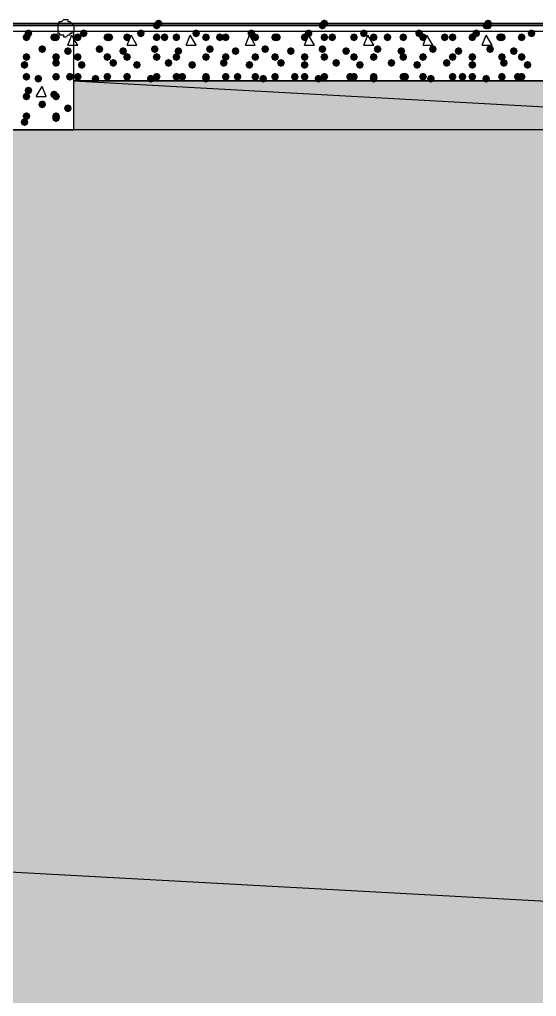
# Model space of a CAD drawing. Header units: millimetres. Extents: x 0 to 420, y 0 to 297.
# Drawn here: x 322.9 to 333.99, y 207.21 to 228.18 of the extents above; entities that cross this region are included whole.
import ezdxf

# ---------------------------------------------------------------- set-up
doc = ezdxf.new("R2010")
doc.units = ezdxf.units.MM
doc.layers.get('0').update_dxf_attribs({"linetype": 'CONTINUOUS'})

msp = doc.modelspace()

# ---------------------------------------------------------------- hatches: boundary and pattern name
at = {"true_color": 0x0000fe}
for points in [[(325.966667, 228.092), (325.941796, 228.032204), (325.882, 228.007333), (325.822204, 228.032204), (325.797333, 228.092), (325.822204, 228.151796), (325.882, 228.176667), (325.941796, 228.151796)], [(329.522667, 228.092), (329.497796, 228.032204), (329.438, 228.007333), (329.378204, 228.032204), (329.353333, 228.092), (329.378204, 228.151796), (329.438, 228.176667), (329.497796, 228.151796)], [(333.036333, 228.092), (333.011462, 228.032204), (332.951667, 228.007333), (332.891871, 228.032204), (332.867, 228.092), (332.891871, 228.151796), (332.951667, 228.176667), (333.011462, 228.151796)], [(325.924333, 228.049667), (325.899462, 227.989871), (325.839667, 227.965), (325.779871, 227.989871), (325.755, 228.049667), (325.779871, 228.109462), (325.839667, 228.134333), (325.899462, 228.109463)], [(325.924333, 228.049667), (325.899462, 227.989871), (325.839667, 227.965), (325.779871, 227.989871), (325.755, 228.049667), (325.779871, 228.109462), (325.839667, 228.134333), (325.899462, 228.109463)], [(325.924333, 228.049667), (325.899462, 227.989871), (325.839667, 227.965), (325.779871, 227.989871), (325.755, 228.049667), (325.779871, 228.109462), (325.839667, 228.134333), (325.899462, 228.109463)], [(329.480333, 228.049667), (329.455462, 227.989871), (329.395667, 227.965), (329.335871, 227.989871), (329.311, 228.049667), (329.335871, 228.109462), (329.395667, 228.134333), (329.455462, 228.109463)], [(329.480333, 228.049667), (329.455462, 227.989871), (329.395667, 227.965), (329.335871, 227.989871), (329.311, 228.049667), (329.335871, 228.109462), (329.395667, 228.134333), (329.455462, 228.109463)], [(329.480333, 228.049667), (329.455462, 227.989871), (329.395667, 227.965), (329.335871, 227.989871), (329.311, 228.049667), (329.335871, 228.109462), (329.395667, 228.134333), (329.455462, 228.109463)], [(332.994, 228.049667), (332.969129, 227.989871), (332.909333, 227.965), (332.849538, 227.989871), (332.824667, 228.049667), (332.849537, 228.109462), (332.909333, 228.134333), (332.969129, 228.109463)], [(332.994, 228.049667), (332.969129, 227.989871), (332.909333, 227.965), (332.849538, 227.989871), (332.824667, 228.049667), (332.849537, 228.109462), (332.909333, 228.134333), (332.969129, 228.109463)], [(333.036333, 228.049667), (333.011462, 227.989871), (332.951667, 227.965), (332.891871, 227.989871), (332.867, 228.049667), (332.891871, 228.109462), (332.951667, 228.134333), (333.011462, 228.109463)]]:
    msp.add_hatch(color=0, dxfattribs=at).paths.add_polyline_path(points, flags=0)
at = {"true_color": 0x000007}
h = msp.add_hatch(color=0, dxfattribs=at)
h.paths.add_polyline_path([(32.215667, 228.049667), (380.661333, 228.049667)], flags=0)
h.paths.add_polyline_path([(380.661333, 228.049667), (32.215667, 228.049667)], flags=0)
for points in [[(323.172667, 227.880333), (323.147796, 227.820537), (323.088, 227.795667), (323.028204, 227.820537), (323.003333, 227.880333), (323.028204, 227.940129), (323.088, 227.965), (323.147796, 227.940129)], [(323.130333, 227.795667), (323.105462, 227.735871), (323.045667, 227.711), (322.985871, 227.735871), (322.961, 227.795667), (322.985871, 227.855462), (323.045667, 227.880333), (323.105462, 227.855463)], [(323.723, 227.795667), (323.698129, 227.735871), (323.638333, 227.711), (323.578538, 227.735871), (323.553667, 227.795667), (323.578537, 227.855462), (323.638333, 227.880333), (323.698129, 227.855463)], [(323.765333, 227.795667), (323.740463, 227.735871), (323.680667, 227.711), (323.620871, 227.735871), (323.596, 227.795667), (323.620871, 227.855462), (323.680667, 227.880333), (323.740462, 227.855463)], [(323.469, 227.541667), (323.444129, 227.481871), (323.384333, 227.457), (323.324537, 227.481871), (323.299667, 227.541667), (323.324537, 227.601462), (323.384333, 227.626333), (323.444129, 227.601463)], [(324.019333, 227.499333), (323.994462, 227.439537), (323.934667, 227.414667), (323.874871, 227.439537), (323.85, 227.499333), (323.874871, 227.559129), (323.934667, 227.584), (323.994462, 227.559129)], [(323.130333, 227.372333), (323.105462, 227.312537), (323.045667, 227.287667), (322.985871, 227.312537), (322.961, 227.372333), (322.985871, 227.432129), (323.045667, 227.457), (323.105462, 227.432129)], [(323.765333, 227.372333), (323.740463, 227.312537), (323.680667, 227.287667), (323.620871, 227.312537), (323.596, 227.372333), (323.620871, 227.432129), (323.680667, 227.457), (323.740462, 227.432129)], [(323.765333, 227.245333), (323.740463, 227.185537), (323.680667, 227.160667), (323.620871, 227.185537), (323.596, 227.245333), (323.620871, 227.305129), (323.680667, 227.33), (323.740462, 227.305129)], [(323.088, 227.203), (323.063129, 227.143204), (323.003333, 227.118333), (322.943537, 227.143204), (322.918667, 227.203), (322.943537, 227.262796), (323.003333, 227.287667), (323.063129, 227.262796)], [(323.130333, 226.949), (323.105462, 226.889204), (323.045667, 226.864333), (322.985871, 226.889204), (322.961, 226.949), (322.985871, 227.008796), (323.045667, 227.033667), (323.105462, 227.008796)], [(323.384333, 226.906667), (323.359462, 226.846871), (323.299667, 226.822), (323.239871, 226.846871), (323.215, 226.906667), (323.239871, 226.966462), (323.299667, 226.991333), (323.359462, 226.966463)], [(323.765333, 226.949), (323.740463, 226.889204), (323.680667, 226.864333), (323.620871, 226.889204), (323.596, 226.949), (323.620871, 227.008796), (323.680667, 227.033667), (323.740462, 227.008796)], [(324.061667, 226.949), (324.036796, 226.889204), (323.977, 226.864333), (323.917204, 226.889204), (323.892333, 226.949), (323.917204, 227.008796), (323.977, 227.033667), (324.036796, 227.008796)], [(323.172667, 226.652667), (323.147796, 226.592871), (323.088, 226.568), (323.028204, 226.592871), (323.003333, 226.652667), (323.028204, 226.712462), (323.088, 226.737333), (323.147796, 226.712463)], [(323.130333, 226.525667), (323.105462, 226.465871), (323.045667, 226.441), (322.985871, 226.465871), (322.961, 226.525667), (322.985871, 226.585462), (323.045667, 226.610333), (323.105462, 226.585463)], [(323.723, 226.568), (323.698129, 226.508204), (323.638333, 226.483333), (323.578538, 226.508204), (323.553667, 226.568), (323.578537, 226.627796), (323.638333, 226.652667), (323.698129, 226.627796)], [(323.765333, 226.525667), (323.740463, 226.465871), (323.680667, 226.441), (323.620871, 226.465871), (323.596, 226.525667), (323.620871, 226.585462), (323.680667, 226.610333), (323.740462, 226.585463)], [(323.469, 226.356333), (323.444129, 226.296537), (323.384333, 226.271667), (323.324537, 226.296537), (323.299667, 226.356333), (323.324537, 226.416129), (323.384333, 226.441), (323.444129, 226.416129)], [(324.019333, 226.271667), (323.994462, 226.211871), (323.934667, 226.187), (323.874871, 226.211871), (323.85, 226.271667), (323.874871, 226.331462), (323.934667, 226.356333), (323.994462, 226.331463)], [(323.088, 225.975333), (323.063129, 225.915537), (323.003333, 225.890667), (322.943537, 225.915537), (322.918667, 225.975333), (322.943537, 226.035129), (323.003333, 226.06), (323.063129, 226.035129)], [(323.130333, 226.102333), (323.105462, 226.042537), (323.045667, 226.017667), (322.985871, 226.042537), (322.961, 226.102333), (322.985871, 226.162129), (323.045667, 226.187), (323.105462, 226.162129)], [(323.765333, 226.102333), (323.740463, 226.042537), (323.680667, 226.017667), (323.620871, 226.042537), (323.596, 226.102333), (323.620871, 226.162129), (323.680667, 226.187), (323.740462, 226.162129)], [(323.765333, 226.06), (323.740463, 226.000204), (323.680667, 225.975333), (323.620871, 226.000204), (323.596, 226.06), (323.620871, 226.119796), (323.680667, 226.144667), (323.740462, 226.119796)]]:
    msp.add_hatch(color=0, dxfattribs=at).paths.add_polyline_path(points, flags=0)
at = {"true_color": 0x000008}
for points in [[(324.358, 227.880333), (324.333129, 227.820537), (324.273333, 227.795667), (324.213538, 227.820537), (324.188667, 227.880333), (324.213537, 227.940129), (324.273333, 227.965), (324.333129, 227.940129)], [(325.585667, 227.880333), (325.560796, 227.820537), (325.501, 227.795667), (325.441204, 227.820537), (325.416333, 227.880333), (325.441204, 227.940129), (325.501, 227.965), (325.560796, 227.940129)], [(326.771, 227.880333), (326.746129, 227.820537), (326.686333, 227.795667), (326.626537, 227.820537), (326.601667, 227.880333), (326.626537, 227.940129), (326.686333, 227.965), (326.746129, 227.940129)], [(327.956333, 227.880333), (327.931462, 227.820537), (327.871667, 227.795667), (327.811871, 227.820537), (327.787, 227.880333), (327.811871, 227.940129), (327.871667, 227.965), (327.931462, 227.940129)], [(329.184, 227.880333), (329.159129, 227.820537), (329.099333, 227.795667), (329.039537, 227.820537), (329.014667, 227.880333), (329.039537, 227.940129), (329.099333, 227.965), (329.159129, 227.940129)], [(330.369333, 227.880333), (330.344462, 227.820537), (330.284667, 227.795667), (330.224871, 227.820537), (330.2, 227.880333), (330.224871, 227.940129), (330.284667, 227.965), (330.344462, 227.940129)], [(331.554667, 227.880333), (331.529796, 227.820537), (331.47, 227.795667), (331.410204, 227.820537), (331.385333, 227.880333), (331.410204, 227.940129), (331.47, 227.965), (331.529796, 227.940129)], [(332.782333, 227.880333), (332.757462, 227.820537), (332.697667, 227.795667), (332.637871, 227.820537), (332.613, 227.880333), (332.637871, 227.940129), (332.697667, 227.965), (332.757462, 227.940129)], [(333.967667, 227.880333), (333.942796, 227.820537), (333.883, 227.795667), (333.823204, 227.820537), (333.798333, 227.880333), (333.823204, 227.940129), (333.883, 227.965), (333.942796, 227.940129)], [(324.231, 227.795667), (324.206129, 227.735871), (324.146333, 227.711), (324.086537, 227.735871), (324.061667, 227.795667), (324.086537, 227.855462), (324.146333, 227.880333), (324.206129, 227.855463)], [(324.866, 227.795667), (324.841129, 227.735871), (324.781333, 227.711), (324.721537, 227.735871), (324.696667, 227.795667), (324.721537, 227.855462), (324.781333, 227.880333), (324.841129, 227.855463)], [(324.908333, 227.795667), (324.883462, 227.735871), (324.823667, 227.711), (324.763871, 227.735871), (324.739, 227.795667), (324.763871, 227.855462), (324.823667, 227.880333), (324.883462, 227.855463)], [(325.289333, 227.795667), (325.264462, 227.735871), (325.204667, 227.711), (325.144871, 227.735871), (325.12, 227.795667), (325.144871, 227.855462), (325.204667, 227.880333), (325.264462, 227.855463)], [(325.924333, 227.795667), (325.899462, 227.735871), (325.839667, 227.711), (325.779871, 227.735871), (325.755, 227.795667), (325.779871, 227.855462), (325.839667, 227.880333), (325.899462, 227.855463)], [(326.093667, 227.795667), (326.068796, 227.735871), (326.009, 227.711), (325.949204, 227.735871), (325.924333, 227.795667), (325.949204, 227.855462), (326.009, 227.880333), (326.068796, 227.855463)], [(326.347667, 227.795667), (326.322796, 227.735871), (326.263, 227.711), (326.203204, 227.735871), (326.178333, 227.795667), (326.203204, 227.855462), (326.263, 227.880333), (326.322796, 227.855463)], [(326.982667, 227.795667), (326.957796, 227.735871), (326.898, 227.711), (326.838204, 227.735871), (326.813333, 227.795667), (326.838204, 227.855462), (326.898, 227.880333), (326.957796, 227.855463)], [(327.279, 227.795667), (327.254129, 227.735871), (327.194333, 227.711), (327.134537, 227.735871), (327.109667, 227.795667), (327.134537, 227.855462), (327.194333, 227.880333), (327.254129, 227.855463)], [(327.406, 227.795667), (327.381129, 227.735871), (327.321333, 227.711), (327.261537, 227.735871), (327.236667, 227.795667), (327.261537, 227.855462), (327.321333, 227.880333), (327.381129, 227.855463)], [(328.041, 227.795667), (328.016129, 227.735871), (327.956333, 227.711), (327.896538, 227.735871), (327.871667, 227.795667), (327.896537, 227.855462), (327.956333, 227.880333), (328.016129, 227.855463)], [(328.464333, 227.795667), (328.439462, 227.735871), (328.379667, 227.711), (328.319871, 227.735871), (328.295, 227.795667), (328.319871, 227.855462), (328.379667, 227.880333), (328.439462, 227.855463)], [(328.506667, 227.795667), (328.481796, 227.735871), (328.422, 227.711), (328.362204, 227.735871), (328.337333, 227.795667), (328.362204, 227.855462), (328.422, 227.880333), (328.481796, 227.855463)], [(329.099333, 227.795667), (329.074462, 227.735871), (329.014667, 227.711), (328.954871, 227.735871), (328.93, 227.795667), (328.954871, 227.855462), (329.014667, 227.880333), (329.074462, 227.855463)], [(329.522667, 227.795667), (329.497796, 227.735871), (329.438, 227.711), (329.378204, 227.735871), (329.353333, 227.795667), (329.378204, 227.855462), (329.438, 227.880333), (329.497796, 227.855463)], [(329.692, 227.795667), (329.667129, 227.735871), (329.607333, 227.711), (329.547537, 227.735871), (329.522667, 227.795667), (329.547537, 227.855462), (329.607333, 227.880333), (329.667129, 227.855463)], [(330.157667, 227.795667), (330.132796, 227.735871), (330.073, 227.711), (330.013204, 227.735871), (329.988333, 227.795667), (330.013204, 227.855462), (330.073, 227.880333), (330.132796, 227.855463)], [(330.581, 227.795667), (330.556129, 227.735871), (330.496333, 227.711), (330.436537, 227.735871), (330.411667, 227.795667), (330.436537, 227.855462), (330.496333, 227.880333), (330.556129, 227.855463)], [(330.877333, 227.795667), (330.852462, 227.735871), (330.792667, 227.711), (330.732871, 227.735871), (330.708, 227.795667), (330.732871, 227.855462), (330.792667, 227.880333), (330.852462, 227.855463)], [(331.216, 227.795667), (331.191129, 227.735871), (331.131333, 227.711), (331.071537, 227.735871), (331.046667, 227.795667), (331.071537, 227.855462), (331.131333, 227.880333), (331.191129, 227.855463)], [(331.639333, 227.795667), (331.614462, 227.735871), (331.554667, 227.711), (331.494871, 227.735871), (331.47, 227.795667), (331.494871, 227.855462), (331.554667, 227.880333), (331.614462, 227.855463)], [(332.105, 227.795667), (332.080129, 227.735871), (332.020333, 227.711), (331.960537, 227.735871), (331.935667, 227.795667), (331.960537, 227.855462), (332.020333, 227.880333), (332.080129, 227.855463)], [(332.274333, 227.795667), (332.249462, 227.735871), (332.189667, 227.711), (332.129871, 227.735871), (332.105, 227.795667), (332.129871, 227.855462), (332.189667, 227.880333), (332.249462, 227.855463)], [(332.697667, 227.795667), (332.672796, 227.735871), (332.613, 227.711), (332.553204, 227.735871), (332.528333, 227.795667), (332.553204, 227.855462), (332.613, 227.880333), (332.672796, 227.855463)], [(333.290333, 227.795667), (333.265463, 227.735871), (333.205667, 227.711), (333.145871, 227.735871), (333.121, 227.795667), (333.145871, 227.855462), (333.205667, 227.880333), (333.265462, 227.855463)], [(333.332667, 227.795667), (333.307796, 227.735871), (333.248, 227.711), (333.188204, 227.735871), (333.163333, 227.795667), (333.188204, 227.855462), (333.248, 227.880333), (333.307796, 227.855463)], [(333.756, 227.795667), (333.731129, 227.735871), (333.671333, 227.711), (333.611537, 227.735871), (333.586667, 227.795667), (333.611537, 227.855462), (333.671333, 227.880333), (333.731129, 227.855463)], [(324.696667, 227.541667), (324.671796, 227.481871), (324.612, 227.457), (324.552204, 227.481871), (324.527333, 227.541667), (324.552204, 227.601462), (324.612, 227.626333), (324.671796, 227.601463)], [(325.204667, 227.499333), (325.179796, 227.439537), (325.12, 227.414667), (325.060204, 227.439537), (325.035333, 227.499333), (325.060204, 227.559129), (325.12, 227.584), (325.179796, 227.559129)], [(325.882, 227.541667), (325.857129, 227.481871), (325.797333, 227.457), (325.737538, 227.481871), (325.712667, 227.541667), (325.737537, 227.601462), (325.797333, 227.626333), (325.857129, 227.601463)], [(326.39, 227.499333), (326.365129, 227.439537), (326.305333, 227.414667), (326.245538, 227.439537), (326.220667, 227.499333), (326.245537, 227.559129), (326.305333, 227.584), (326.365129, 227.559129)], [(327.067333, 227.541667), (327.042462, 227.481871), (326.982667, 227.457), (326.922871, 227.481871), (326.898, 227.541667), (326.922871, 227.601462), (326.982667, 227.626333), (327.042462, 227.601463)], [(327.617667, 227.499333), (327.592796, 227.439537), (327.533, 227.414667), (327.473204, 227.439537), (327.448333, 227.499333), (327.473204, 227.559129), (327.533, 227.584), (327.592796, 227.559129)], [(328.252667, 227.541667), (328.227796, 227.481871), (328.168, 227.457), (328.108204, 227.481871), (328.083333, 227.541667), (328.108204, 227.601462), (328.168, 227.626333), (328.227796, 227.601463)], [(328.803, 227.499333), (328.778129, 227.439537), (328.718333, 227.414667), (328.658537, 227.439537), (328.633667, 227.499333), (328.658537, 227.559129), (328.718333, 227.584), (328.778129, 227.559129)], [(329.480333, 227.541667), (329.455462, 227.481871), (329.395667, 227.457), (329.335871, 227.481871), (329.311, 227.541667), (329.335871, 227.601462), (329.395667, 227.626333), (329.455462, 227.601463)], [(329.988333, 227.499333), (329.963462, 227.439537), (329.903667, 227.414667), (329.843871, 227.439537), (329.819, 227.499333), (329.843871, 227.559129), (329.903667, 227.584), (329.963462, 227.559129)], [(330.665667, 227.541667), (330.640796, 227.481871), (330.581, 227.457), (330.521204, 227.481871), (330.496333, 227.541667), (330.521204, 227.601462), (330.581, 227.626333), (330.640796, 227.601463)], [(331.173667, 227.499333), (331.148796, 227.439537), (331.089, 227.414667), (331.029204, 227.439537), (331.004333, 227.499333), (331.029204, 227.559129), (331.089, 227.584), (331.148796, 227.559129)], [(331.851, 227.541667), (331.826129, 227.481871), (331.766333, 227.457), (331.706537, 227.481871), (331.681667, 227.541667), (331.706537, 227.601462), (331.766333, 227.626333), (331.826129, 227.601463)], [(332.401333, 227.499333), (332.376463, 227.439537), (332.316667, 227.414667), (332.256871, 227.439537), (332.232, 227.499333), (332.256871, 227.559129), (332.316667, 227.584), (332.376462, 227.559129)], [(333.078667, 227.541667), (333.053796, 227.481871), (332.994, 227.457), (332.934204, 227.481871), (332.909333, 227.541667), (332.934204, 227.601462), (332.994, 227.626333), (333.053796, 227.601463)], [(333.586667, 227.499333), (333.561796, 227.439537), (333.502, 227.414667), (333.442204, 227.439537), (333.417333, 227.499333), (333.442204, 227.559129), (333.502, 227.584), (333.561796, 227.559129)], [(324.231, 227.372333), (324.206129, 227.312537), (324.146333, 227.287667), (324.086537, 227.312537), (324.061667, 227.372333), (324.086537, 227.432129), (324.146333, 227.457), (324.206129, 227.432129)], [(324.866, 227.372333), (324.841129, 227.312537), (324.781333, 227.287667), (324.721537, 227.312537), (324.696667, 227.372333), (324.721537, 227.432129), (324.781333, 227.457), (324.841129, 227.432129)], [(324.993, 227.245333), (324.968129, 227.185537), (324.908333, 227.160667), (324.848538, 227.185537), (324.823667, 227.245333), (324.848537, 227.305129), (324.908333, 227.33), (324.968129, 227.305129)], [(325.289333, 227.372333), (325.264462, 227.312537), (325.204667, 227.287667), (325.144871, 227.312537), (325.12, 227.372333), (325.144871, 227.432129), (325.204667, 227.457), (325.264462, 227.432129)], [(325.924333, 227.372333), (325.899462, 227.312537), (325.839667, 227.287667), (325.779871, 227.312537), (325.755, 227.372333), (325.779871, 227.432129), (325.839667, 227.457), (325.899462, 227.432129)], [(326.178333, 227.245333), (326.153462, 227.185537), (326.093667, 227.160667), (326.033871, 227.185537), (326.009, 227.245333), (326.033871, 227.305129), (326.093667, 227.33), (326.153462, 227.305129)], [(326.347667, 227.372333), (326.322796, 227.312537), (326.263, 227.287667), (326.203204, 227.312537), (326.178333, 227.372333), (326.203204, 227.432129), (326.263, 227.457), (326.322796, 227.432129)], [(326.982667, 227.372333), (326.957796, 227.312537), (326.898, 227.287667), (326.838204, 227.312537), (326.813333, 227.372333), (326.838204, 227.432129), (326.898, 227.457), (326.957796, 227.432129)], [(327.363667, 227.245333), (327.338796, 227.185537), (327.279, 227.160667), (327.219204, 227.185537), (327.194333, 227.245333), (327.219204, 227.305129), (327.279, 227.33), (327.338796, 227.305129)], [(327.406, 227.372333), (327.381129, 227.312537), (327.321333, 227.287667), (327.261537, 227.312537), (327.236667, 227.372333), (327.261537, 227.432129), (327.321333, 227.457), (327.381129, 227.432129)], [(328.041, 227.372333), (328.016129, 227.312537), (327.956333, 227.287667), (327.896538, 227.312537), (327.871667, 227.372333), (327.896537, 227.432129), (327.956333, 227.457), (328.016129, 227.432129)], [(328.464333, 227.372333), (328.439462, 227.312537), (328.379667, 227.287667), (328.319871, 227.312537), (328.295, 227.372333), (328.319871, 227.432129), (328.379667, 227.457), (328.439462, 227.432129)], [(328.591333, 227.245333), (328.566462, 227.185537), (328.506667, 227.160667), (328.446871, 227.185537), (328.422, 227.245333), (328.446871, 227.305129), (328.506667, 227.33), (328.566462, 227.305129)], [(329.099333, 227.372333), (329.074462, 227.312537), (329.014667, 227.287667), (328.954871, 227.312537), (328.93, 227.372333), (328.954871, 227.432129), (329.014667, 227.457), (329.074462, 227.432129)], [(329.522667, 227.372333), (329.497796, 227.312537), (329.438, 227.287667), (329.378204, 227.312537), (329.353333, 227.372333), (329.378204, 227.432129), (329.438, 227.457), (329.497796, 227.432129)], [(329.776667, 227.245333), (329.751796, 227.185537), (329.692, 227.160667), (329.632204, 227.185537), (329.607333, 227.245333), (329.632204, 227.305129), (329.692, 227.33), (329.751796, 227.305129)], [(330.157667, 227.372333), (330.132796, 227.312537), (330.073, 227.287667), (330.013204, 227.312537), (329.988333, 227.372333), (330.013204, 227.432129), (330.073, 227.457), (330.132796, 227.432129)], [(330.581, 227.372333), (330.556129, 227.312537), (330.496333, 227.287667), (330.436537, 227.312537), (330.411667, 227.372333), (330.436537, 227.432129), (330.496333, 227.457), (330.556129, 227.432129)], [(330.962, 227.245333), (330.937129, 227.185537), (330.877333, 227.160667), (330.817538, 227.185537), (330.792667, 227.245333), (330.817537, 227.305129), (330.877333, 227.33), (330.937129, 227.305129)], [(331.216, 227.372333), (331.191129, 227.312537), (331.131333, 227.287667), (331.071537, 227.312537), (331.046667, 227.372333), (331.071537, 227.432129), (331.131333, 227.457), (331.191129, 227.432129)], [(331.639333, 227.372333), (331.614462, 227.312537), (331.554667, 227.287667), (331.494871, 227.312537), (331.47, 227.372333), (331.494871, 227.432129), (331.554667, 227.457), (331.614462, 227.432129)], [(332.147333, 227.245333), (332.122462, 227.185537), (332.062667, 227.160667), (332.002871, 227.185537), (331.978, 227.245333), (332.002871, 227.305129), (332.062667, 227.33), (332.122462, 227.305129)], [(332.274333, 227.372333), (332.249462, 227.312537), (332.189667, 227.287667), (332.129871, 227.312537), (332.105, 227.372333), (332.129871, 227.432129), (332.189667, 227.457), (332.249462, 227.432129)], [(332.697667, 227.372333), (332.672796, 227.312537), (332.613, 227.287667), (332.553204, 227.312537), (332.528333, 227.372333), (332.553204, 227.432129), (332.613, 227.457), (332.672796, 227.432129)], [(333.332667, 227.372333), (333.307796, 227.312537), (333.248, 227.287667), (333.188204, 227.312537), (333.163333, 227.372333), (333.188204, 227.432129), (333.248, 227.457), (333.307796, 227.432129)], [(333.375, 227.245333), (333.350129, 227.185537), (333.290333, 227.160667), (333.230537, 227.185537), (333.205667, 227.245333), (333.230537, 227.305129), (333.290333, 227.33), (333.350129, 227.305129)], [(333.756, 227.372333), (333.731129, 227.312537), (333.671333, 227.287667), (333.611537, 227.312537), (333.586667, 227.372333), (333.611537, 227.432129), (333.671333, 227.457), (333.731129, 227.432129)], [(324.315667, 227.203), (324.290796, 227.143204), (324.231, 227.118333), (324.171204, 227.143204), (324.146333, 227.203), (324.171204, 227.262796), (324.231, 227.287667), (324.290796, 227.262796)], [(325.501, 227.203), (325.476129, 227.143204), (325.416333, 227.118333), (325.356537, 227.143204), (325.331667, 227.203), (325.356537, 227.262796), (325.416333, 227.287667), (325.476129, 227.262796)], [(326.686333, 227.203), (326.661462, 227.143204), (326.601667, 227.118333), (326.541871, 227.143204), (326.517, 227.203), (326.541871, 227.262796), (326.601667, 227.287667), (326.661462, 227.262796)], [(327.914, 227.203), (327.889129, 227.143204), (327.829333, 227.118333), (327.769537, 227.143204), (327.744667, 227.203), (327.769537, 227.262796), (327.829333, 227.287667), (327.889129, 227.262796)], [(329.099333, 227.203), (329.074462, 227.143204), (329.014667, 227.118333), (328.954871, 227.143204), (328.93, 227.203), (328.954871, 227.262796), (329.014667, 227.287667), (329.074462, 227.262796)], [(330.284667, 227.203), (330.259796, 227.143204), (330.2, 227.118333), (330.140204, 227.143204), (330.115333, 227.203), (330.140204, 227.262796), (330.2, 227.287667), (330.259796, 227.262796)], [(331.512333, 227.203), (331.487462, 227.143204), (331.427667, 227.118333), (331.367871, 227.143204), (331.343, 227.203), (331.367871, 227.262796), (331.427667, 227.287667), (331.487462, 227.262796)], [(332.697667, 227.203), (332.672796, 227.143204), (332.613, 227.118333), (332.553204, 227.143204), (332.528333, 227.203), (332.553204, 227.262796), (332.613, 227.287667), (332.672796, 227.262796)], [(333.883, 227.203), (333.858129, 227.143204), (333.798333, 227.118333), (333.738538, 227.143204), (333.713667, 227.203), (333.738537, 227.262796), (333.798333, 227.287667), (333.858129, 227.262796)], [(324.231, 226.949), (324.206129, 226.889204), (324.146333, 226.864333), (324.086537, 226.889204), (324.061667, 226.949), (324.086537, 227.008796), (324.146333, 227.033667), (324.206129, 227.008796)], [(324.612, 226.906667), (324.587129, 226.846871), (324.527333, 226.822), (324.467538, 226.846871), (324.442667, 226.906667), (324.467537, 226.966462), (324.527333, 226.991333), (324.587129, 226.966463)], [(324.866, 226.949), (324.841129, 226.889204), (324.781333, 226.864333), (324.721537, 226.889204), (324.696667, 226.949), (324.721537, 227.008796), (324.781333, 227.033667), (324.841129, 227.008796)], [(325.289333, 226.949), (325.264462, 226.889204), (325.204667, 226.864333), (325.144871, 226.889204), (325.12, 226.949), (325.144871, 227.008796), (325.204667, 227.033667), (325.264462, 227.008796)], [(325.289333, 226.949), (325.264462, 226.889204), (325.204667, 226.864333), (325.144871, 226.889204), (325.12, 226.949), (325.144871, 227.008796), (325.204667, 227.033667), (325.264462, 227.008796)], [(325.797333, 226.906667), (325.772462, 226.846871), (325.712667, 226.822), (325.652871, 226.846871), (325.628, 226.906667), (325.652871, 226.966462), (325.712667, 226.991333), (325.772462, 226.966463)], [(325.924333, 226.949), (325.899462, 226.889204), (325.839667, 226.864333), (325.779871, 226.889204), (325.755, 226.949), (325.779871, 227.008796), (325.839667, 227.033667), (325.899462, 227.008796)], [(326.347667, 226.949), (326.322796, 226.889204), (326.263, 226.864333), (326.203204, 226.889204), (326.178333, 226.949), (326.203204, 227.008796), (326.263, 227.033667), (326.322796, 227.008796)], [(326.474667, 226.949), (326.449796, 226.889204), (326.39, 226.864333), (326.330204, 226.889204), (326.305333, 226.949), (326.330204, 227.008796), (326.39, 227.033667), (326.449796, 227.008796)], [(326.982667, 226.949), (326.957796, 226.889204), (326.898, 226.864333), (326.838204, 226.889204), (326.813333, 226.949), (326.838204, 227.008796), (326.898, 227.033667), (326.957796, 227.008796)], [(326.982667, 226.906667), (326.957796, 226.846871), (326.898, 226.822), (326.838204, 226.846871), (326.813333, 226.906667), (326.838204, 226.966462), (326.898, 226.991333), (326.957796, 226.966463)], [(327.406, 226.949), (327.381129, 226.889204), (327.321333, 226.864333), (327.261537, 226.889204), (327.236667, 226.949), (327.261537, 227.008796), (327.321333, 227.033667), (327.381129, 227.008796)], [(327.66, 226.949), (327.635129, 226.889204), (327.575333, 226.864333), (327.515538, 226.889204), (327.490667, 226.949), (327.515537, 227.008796), (327.575333, 227.033667), (327.635129, 227.008796)], [(328.041, 226.949), (328.016129, 226.889204), (327.956333, 226.864333), (327.896538, 226.889204), (327.871667, 226.949), (327.896537, 227.008796), (327.956333, 227.033667), (328.016129, 227.008796)], [(328.210333, 226.906667), (328.185462, 226.846871), (328.125667, 226.822), (328.065871, 226.846871), (328.041, 226.906667), (328.065871, 226.966462), (328.125667, 226.991333), (328.185462, 226.966463)], [(328.464333, 226.949), (328.439462, 226.889204), (328.379667, 226.864333), (328.319871, 226.889204), (328.295, 226.949), (328.319871, 227.008796), (328.379667, 227.033667), (328.439462, 227.008796)], [(328.887667, 226.949), (328.862796, 226.889204), (328.803, 226.864333), (328.743204, 226.889204), (328.718333, 226.949), (328.743204, 227.008796), (328.803, 227.033667), (328.862796, 227.008796)], [(329.099333, 226.949), (329.074462, 226.889204), (329.014667, 226.864333), (328.954871, 226.889204), (328.93, 226.949), (328.954871, 227.008796), (329.014667, 227.033667), (329.074462, 227.008796)], [(329.395667, 226.906667), (329.370796, 226.846871), (329.311, 226.822), (329.251204, 226.846871), (329.226333, 226.906667), (329.251204, 226.966462), (329.311, 226.991333), (329.370796, 226.966463)], [(329.522667, 226.949), (329.497796, 226.889204), (329.438, 226.864333), (329.378204, 226.889204), (329.353333, 226.949), (329.378204, 227.008796), (329.438, 227.033667), (329.497796, 227.008796)], [(330.073, 226.949), (330.048129, 226.889204), (329.988333, 226.864333), (329.928538, 226.889204), (329.903667, 226.949), (329.928537, 227.008796), (329.988333, 227.033667), (330.048129, 227.008796)], [(330.157667, 226.949), (330.132796, 226.889204), (330.073, 226.864333), (330.013204, 226.889204), (329.988333, 226.949), (330.013204, 227.008796), (330.073, 227.033667), (330.132796, 227.008796)], [(330.581, 226.949), (330.556129, 226.889204), (330.496333, 226.864333), (330.436537, 226.889204), (330.411667, 226.949), (330.436537, 227.008796), (330.496333, 227.033667), (330.556129, 227.008796)], [(330.581, 226.906667), (330.556129, 226.846871), (330.496333, 226.822), (330.436537, 226.846871), (330.411667, 226.906667), (330.436537, 226.966462), (330.496333, 226.991333), (330.556129, 226.966463)], [(331.216, 226.949), (331.191129, 226.889204), (331.131333, 226.864333), (331.071537, 226.889204), (331.046667, 226.949), (331.071537, 227.008796), (331.131333, 227.033667), (331.191129, 227.008796)], [(331.258333, 226.949), (331.233462, 226.889204), (331.173667, 226.864333), (331.113871, 226.889204), (331.089, 226.949), (331.113871, 227.008796), (331.173667, 227.033667), (331.233462, 227.008796)], [(331.639333, 226.949), (331.614462, 226.889204), (331.554667, 226.864333), (331.494871, 226.889204), (331.47, 226.949), (331.494871, 227.008796), (331.554667, 227.033667), (331.614462, 227.008796)], [(331.808667, 226.906667), (331.783796, 226.846871), (331.724, 226.822), (331.664204, 226.846871), (331.639333, 226.906667), (331.664204, 226.966462), (331.724, 226.991333), (331.783796, 226.966463)], [(332.274333, 226.949), (332.249462, 226.889204), (332.189667, 226.864333), (332.129871, 226.889204), (332.105, 226.949), (332.129871, 227.008796), (332.189667, 227.033667), (332.249462, 227.008796)], [(332.486, 226.949), (332.461129, 226.889204), (332.401333, 226.864333), (332.341537, 226.889204), (332.316667, 226.949), (332.341537, 227.008796), (332.401333, 227.033667), (332.461129, 227.008796)], [(332.697667, 226.949), (332.672796, 226.889204), (332.613, 226.864333), (332.553204, 226.889204), (332.528333, 226.949), (332.553204, 227.008796), (332.613, 227.033667), (332.672796, 227.008796)], [(332.994, 226.906667), (332.969129, 226.846871), (332.909333, 226.822), (332.849538, 226.846871), (332.824667, 226.906667), (332.849537, 226.966462), (332.909333, 226.991333), (332.969129, 226.966463)], [(333.332667, 226.949), (333.307796, 226.889204), (333.248, 226.864333), (333.188204, 226.889204), (333.163333, 226.949), (333.188204, 227.008796), (333.248, 227.033667), (333.307796, 227.008796)], [(333.671333, 226.949), (333.646462, 226.889204), (333.586667, 226.864333), (333.526871, 226.889204), (333.502, 226.949), (333.526871, 227.008796), (333.586667, 227.033667), (333.646462, 227.008796)], [(333.756, 226.949), (333.731129, 226.889204), (333.671333, 226.864333), (333.611537, 226.889204), (333.586667, 226.949), (333.611537, 227.008796), (333.671333, 227.033667), (333.731129, 227.008796)]]:
    msp.add_hatch(color=0, dxfattribs=at).paths.add_polyline_path(points, flags=0)
h = msp.add_hatch(color=0, dxfattribs=at)
h.paths.add_polyline_path([(343.111667, 226.864333), (324.061667, 226.864333), (343.111667, 225.806)], flags=0)
h.paths.add_polyline_path([(324.061667, 226.864333), (343.111667, 225.806), (324.061667, 225.806)], flags=0)
h = msp.add_hatch(color=0, dxfattribs=at)
h.paths.add_polyline_path([(379.518333, 225.806), (33.401, 225.806), (379.518333, 206.756)], flags=0)
h.paths.add_polyline_path([(33.401, 225.806), (379.518333, 206.756), (33.401, 206.756)], flags=0)

# ---------------------------------------------------------------- linework, layer by layer
at = {"color": 0, "true_color": 0x000007}
for points in [[(324.061667, 228.007333), (324.061667, 227.965), (324.061667, 227.922667), (324.019333, 227.922667), (324.019333, 227.880333), (323.977, 227.880333), (323.977, 227.838), (323.934667, 227.838), (323.892333, 227.795667), (323.85, 227.795667), (323.85, 227.838), (323.807667, 227.838), (323.765333, 227.838), (323.765333, 227.880333), (323.723, 227.880333), (323.723, 227.922667), (323.723, 227.965), (323.723, 228.007333), (323.723, 228.049667), (323.723, 228.092), (323.765333, 228.134333), (323.807667, 228.134333), (323.85, 228.176667), (323.892333, 228.176667), (323.934667, 228.176667), (323.934667, 228.134333), (323.977, 228.134333), (324.019333, 228.092), (324.061667, 228.049667)], [(32.215667, 228.049667), (380.703667, 228.049667)], [(32.215667, 228.049667), (380.661333, 228.049667)], [(380.661333, 228.049667), (32.215667, 228.049667)], [(321.945, 227.922667), (321.945, 225.806), (324.061667, 225.806), (324.061667, 227.922667)]]:
    msp.add_lwpolyline(points, close=True, dxfattribs=at)
for points in [[(380.703667, 228.092), (32.173333, 228.092), (32.173333, 228.049667)], [(380.703667, 228.092), (32.215667, 228.092), (380.703667, 228.092), (32.215667, 228.049667)], [(32.215667, 228.049667), (380.703667, 228.049667)], [(32.215667, 228.049667), (380.661333, 228.049667), (380.703667, 228.049667)], [(32.215667, 228.049667), (380.661333, 228.049667)], [(323.934667, 227.626333), (324.019333, 227.838)], [(324.061667, 227.753333), (324.019333, 227.838)], [(343.111667, 227.922667), (324.061667, 227.922667)], [(323.934667, 227.626333), (324.061667, 227.626333)], [(323.257333, 226.525667), (323.384333, 226.737333)], [(323.469, 226.525667), (323.384333, 226.737333)], [(324.061667, 226.864333), (343.111667, 226.864333)], [(323.257333, 226.525667), (323.469, 226.525667)]]:
    msp.add_lwpolyline(points, dxfattribs=at)
at = {"color": 0, "true_color": 0x000008}
for points in [[(324.146333, 227.626333), (324.061667, 227.753333)], [(325.204667, 227.626333), (325.289333, 227.838)], [(325.416333, 227.626333), (325.289333, 227.838)], [(326.474667, 227.626333), (326.559333, 227.838)], [(326.686333, 227.626333), (326.559333, 227.838)], [(327.744667, 227.626333), (327.829333, 227.838)], [(327.956333, 227.626333), (327.829333, 227.838)], [(329.014667, 227.626333), (329.099333, 227.838)], [(329.226333, 227.626333), (329.099333, 227.838)], [(330.284667, 227.626333), (330.369333, 227.838)], [(330.496333, 227.626333), (330.369333, 227.838)], [(331.554667, 227.626333), (331.639333, 227.838)], [(331.766333, 227.626333), (331.639333, 227.838)], [(332.824667, 227.626333), (332.909333, 227.838)], [(333.036333, 227.626333), (332.909333, 227.838)], [(324.061667, 227.626333), (324.146333, 227.626333)], [(325.204667, 227.626333), (325.416333, 227.626333)], [(326.474667, 227.626333), (326.686333, 227.626333)], [(327.744667, 227.626333), (327.956333, 227.626333)], [(329.014667, 227.626333), (329.226333, 227.626333)], [(330.284667, 227.626333), (330.496333, 227.626333)], [(331.554667, 227.626333), (331.766333, 227.626333)], [(332.824667, 227.626333), (333.036333, 227.626333)]]:
    msp.add_lwpolyline(points, dxfattribs=at)
for points in [[(343.111667, 226.864333), (324.061667, 226.864333), (343.111667, 225.806)], [(324.061667, 226.864333), (343.111667, 225.806), (324.061667, 225.806)], [(379.518333, 225.806), (33.401, 225.806), (379.518333, 206.756)], [(33.401, 225.806), (379.518333, 206.756), (33.401, 206.756)]]:
    msp.add_lwpolyline(points, close=True, dxfattribs=at)

doc.saveas('drawing.dxf')
